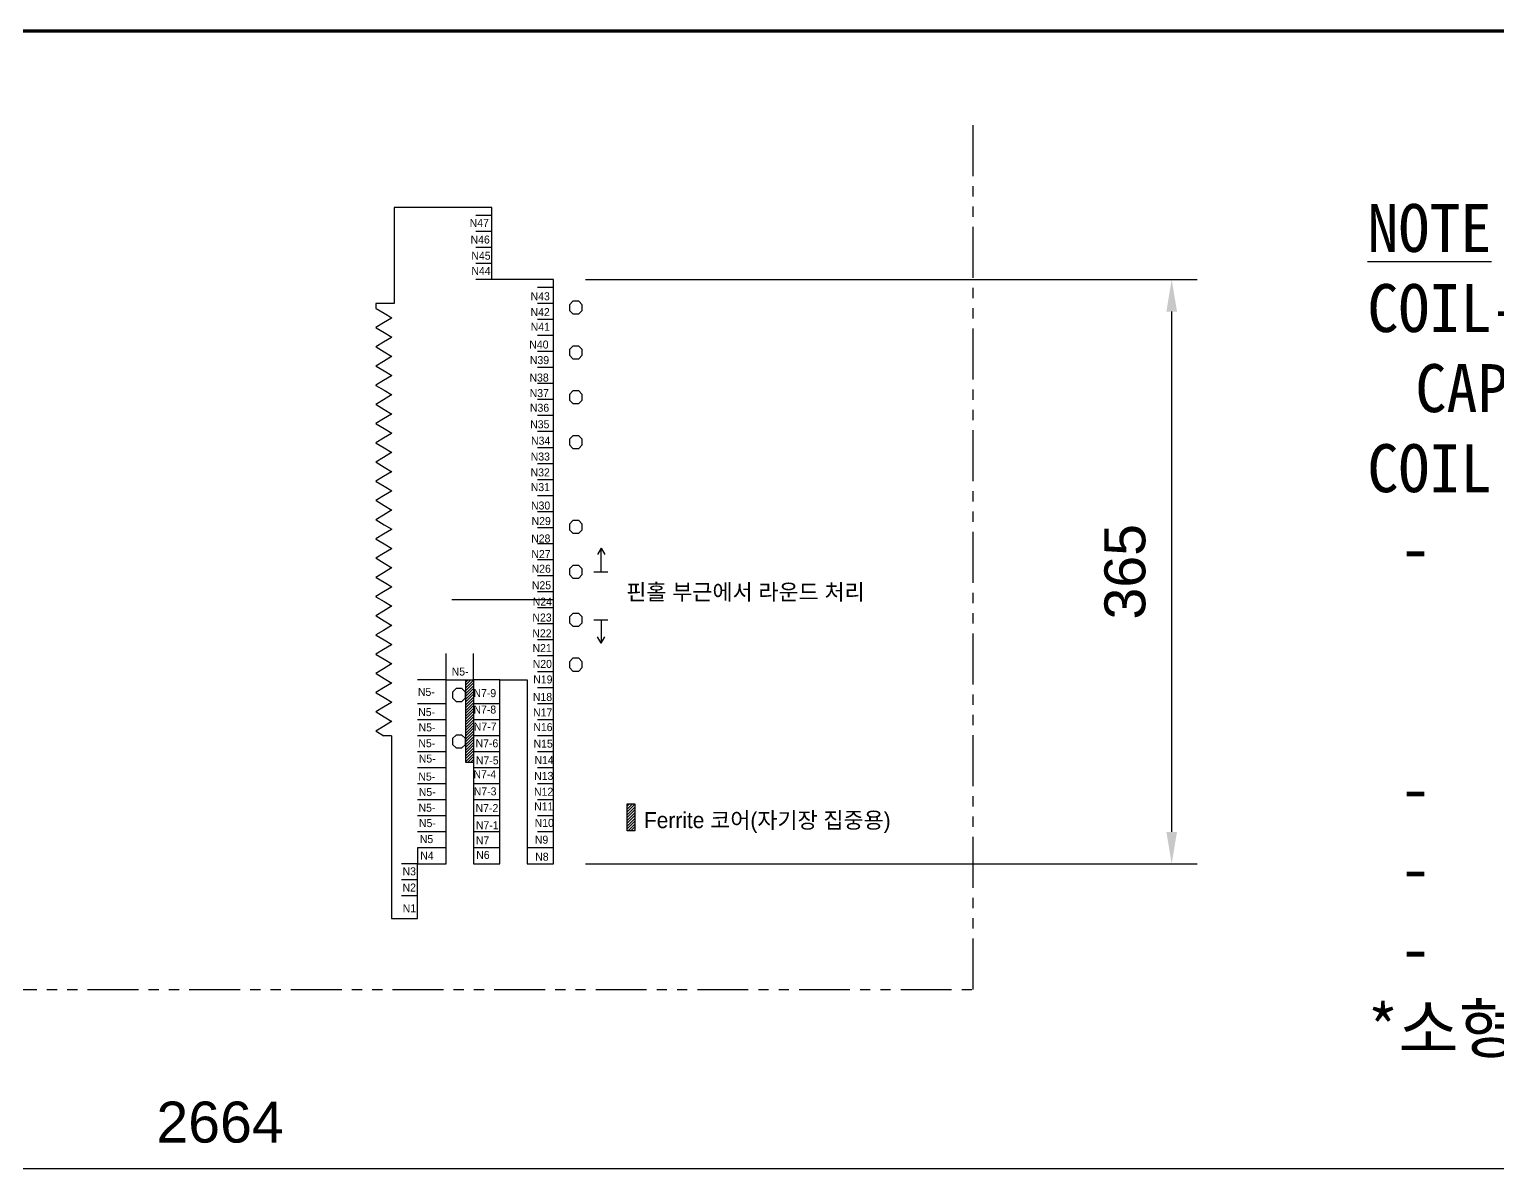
# Model space of a CAD drawing. Header units: inches. Extents: x 0 to 9014, y -686 to 2693.
# Drawn here: x 6319 to 7236, y 1938 to 2652 of the extents above; entities that cross this region are included whole.
import ezdxf
from ezdxf.enums import TextEntityAlignment as Align

# ---------------------------------------------------------------- set-up
doc = ezdxf.new("R2010")
doc.units = ezdxf.units.IN
doc.header["$MEASUREMENT"] = 0
for name, pattern in [('CENTERX2', [101.6, 63.5, -12.7, 12.7, -12.7]), ('DASHEDX2', [38.1, 25.4, -12.7]), ('PHANTOM', [63.5, 31.75, -6.35, 6.35, -6.35, 6.35, -6.35])]:
    doc.linetypes.add(name, pattern=pattern)
for name, color, linetype in [('FORMAT-1', 7, 'Continuous'), ('HEAT_EXPASION_NUT_2D', 1, 'Continuous'), ('NUT3', 1, 'Continuous'), ('TXT', 2, 'Continuous')]:
    doc.layers.add(name, color=color, linetype=linetype)
doc.styles.add('HAN', font='')
doc.styles.get("Standard").update_dxf_attribs({"font": 'arial.ttf'})
doc.styles.get('HAN').set_extended_font_data('GulimChe')
doc.dimstyles.new('PS-8', dxfattribs={"dimscale": 8, "dimtxt": 3.2, "dimasz": 2.5, "dimexe": 2, "dimexo": 2.5, "dimgap": 2, "dimtad": 1, "dimtoh": 1, "dimrnd": 0.05, "dimzin": 12, "dimdsep": 46, "dimtxsty": 'Standard', "dimcen": 0, "dimclrt": 2, "dimazin": 3, "dimtfac": 1, "dimtofl": 0, "dimtmove": 0, "dimatfit": 3, "dimfxl": 0.18, "dimtolj": 1, "dimtzin": 0, "dimarcsym": 0})

# ---------------------------------------------------------------- blocks, each defined once
blk = doc.blocks.new('format-0')
at = {"layer": 'FORMAT-1', "color": 7, "const_width": 0.7}
blk.add_lwpolyline([(34, 14), (34, 834), (1204, 834), (1204, 14)], close=True, dxfattribs=at)
at = {"style": 'HAN'}
for tag, height, p in [('MODEL-NAME', 4.5, (1161.39, 53.79)), ('SCALE', 4.05, (1063.46, 45.94)), ('PART-NAME', 4.5, (1161.39, 45.94)), ('DWG-NO', 4.5, (1161.39, 38.02)), ('DRA-BY', 4.5, (973.33, 35.66)), ('CH-BY', 4.5, (998.06, 35.66)), ('APP-BY', 4.5, (1022.8, 35.66)), ('관련업체명', 4.5, (1085.32, 20.54)), ('DRA-DATE', 3.75, (973.33, 17.71)), ('CH-DATE', 3.75, (998.06, 17.71)), ('APP-DATE', 3.75, (1022.8, 17.71))]:
    blk.add_attdef(tag, text='', height=height, dxfattribs=at).set_placement(p, align=Align.MIDDLE_CENTER)
blk = doc.blocks.new('*D67')
at = {"color": 0, "lineweight": -2, "transparency": 16777216}
for p, q in [((6666.26, 2495.99), (7048.52, 2495.99)), ((7032.52, 2150.99), (7032.52, 2475.99)), ((6666.26, 2130.99), (7048.52, 2130.99))]:
    blk.add_line(p, q, dxfattribs=at)
at = {"color": 0, "transparency": 16777216}
for points in [[(7029.18, 2475.99), (7035.85, 2475.99), (7032.52, 2495.99)], [(7029.18, 2150.99), (7035.85, 2150.99), (7032.52, 2130.99)]]:
    blk.add_solid(points, dxfattribs=at)
at = {"layer": 'Defpoints', "color": 0, "transparency": 16777216}
for p in [(6646.26, 2495.99), (7032.52, 2495.99), (6646.26, 2130.99)]:
    blk.add_point(p, dxfattribs=at)
at = {"color": 2, "transparency": 16777216, "insert": (7003.44, 2313.49), "char_height": 25.6, "attachment_point": 5, "rotation": 90}
blk.add_mtext('\\A1;365', dxfattribs=at)
blk = doc.blocks.new('*D69')
at = {"color": 0, "lineweight": -2, "transparency": 16777216}
for p, q in [((5105.94, 1694.19), (5105.94, 1956.49)), ((7769.94, 1694.19), (7769.94, 1956.49)), ((7749.94, 1940.49), (5125.94, 1940.49))]:
    blk.add_line(p, q, dxfattribs=at)
at = {"color": 0, "transparency": 16777216}
for points in [[(5125.94, 1943.83), (5125.94, 1937.16), (5105.94, 1940.49)], [(7749.94, 1943.83), (7749.94, 1937.16), (7769.94, 1940.49)]]:
    blk.add_solid(points, dxfattribs=at)
at = {"layer": 'Defpoints', "color": 0, "transparency": 16777216}
for p in [(5105.94, 1940.49), (5105.94, 1674.19), (7769.94, 1674.19)]:
    blk.add_point(p, dxfattribs=at)
at = {"color": 2, "transparency": 16777216, "insert": (6437.94, 1969.56), "char_height": 25.6, "attachment_point": 5}
blk.add_mtext('\\A1;2664', dxfattribs=at)

msp = doc.modelspace()

# ---------------------------------------------------------------- hatches: boundary and pattern name
h = msp.add_hatch()
h.set_pattern_fill('ANSI31', color=4, scale=10)
h.set_pattern_definition([(45, (6233.2604, 2998.2551), (-0.8838835, 0.8838835), [])])
h.paths.add_polyline_path([(6591.467, 2245.987), (6596.26, 2245.987), (6596.26, 2194.382), (6591.467, 2194.382)])
h = msp.add_hatch()
h.set_pattern_fill('ANSI31', color=4, scale=10)
h.set_pattern_definition([(45, (6334.1814, 2920.7421), (-0.8838835, 0.8838835), [])])
h.paths.add_polyline_path([(6692.388, 2168.474), (6697.181, 2168.474), (6697.181, 2151.64), (6692.388, 2151.64)])

# ---------------------------------------------------------------- linework, layer by layer
at = {"color": 6, "linetype": 'PHANTOM'}
for p, q in [((6908.513, 2052.596), (6908.513, 2594.402)), ((4767.723, 2052.596), (6908.513, 2052.596))]:
    msp.add_line(p, q, dxfattribs=at)
at = {"color": 2, "linetype": 'DASHEDX2'}
for p, q in [((6607.76, 2535.987), (6597.76, 2535.987)), ((6607.76, 2525.987), (6597.76, 2525.987)), ((6607.76, 2515.987), (6597.76, 2515.987)), ((6607.76, 2505.987), (6597.76, 2505.987)), ((6607.76, 2495.987), (6597.76, 2495.987)), ((6646.26, 2490.987), (6636.26, 2490.987)), ((6646.26, 2480.987), (6636.26, 2480.987)), ((6646.26, 2470.987), (6636.26, 2470.987)), ((6646.26, 2460.987), (6636.26, 2460.987)), ((6646.26, 2450.987), (6636.26, 2450.987)), ((6646.26, 2440.987), (6636.26, 2440.987)), ((6646.26, 2430.987), (6636.26, 2430.987)), ((6646.26, 2420.987), (6636.26, 2420.987)), ((6646.26, 2410.987), (6636.26, 2410.987)), ((6646.26, 2400.987), (6636.26, 2400.987)), ((6646.26, 2390.987), (6636.26, 2390.987)), ((6646.26, 2380.987), (6636.26, 2380.987)), ((6646.26, 2370.987), (6636.26, 2370.987)), ((6646.26, 2360.987), (6636.26, 2360.987)), ((6646.26, 2350.987), (6636.26, 2350.987)), ((6646.26, 2340.987), (6636.26, 2340.987)), ((6646.26, 2330.987), (6636.26, 2330.987)), ((6646.26, 2320.987), (6636.26, 2320.987)), ((6646.26, 2310.987), (6636.26, 2310.987)), ((6646.26, 2300.987), (6636.26, 2300.987)), ((6646.26, 2290.987), (6636.26, 2290.987)), ((6646.26, 2280.987), (6636.26, 2280.987)), ((6646.26, 2270.987), (6636.26, 2270.987)), ((6579.26, 2245.987), (6579.26, 2262.487)), ((6596.26, 2245.987), (6596.26, 2262.487)), ((6646.26, 2260.987), (6636.26, 2260.987)), ((6646.26, 2250.987), (6636.26, 2250.987)), ((6579.26, 2245.987), (6561.26, 2245.987)), ((6612.76, 2245.987), (6596.26, 2245.987)), ((6646.26, 2240.987), (6636.26, 2240.987)), ((6579.26, 2230.987), (6561.26, 2230.987)), ((6612.76, 2230.987), (6596.26, 2230.987)), ((6646.26, 2230.987), (6636.26, 2230.987)), ((6579.26, 2220.987), (6561.26, 2220.987)), ((6612.76, 2220.987), (6596.26, 2220.987)), ((6646.26, 2220.987), (6636.26, 2220.987)), ((6579.26, 2210.987), (6561.26, 2210.987)), ((6612.76, 2210.987), (6596.26, 2210.987)), ((6646.26, 2210.987), (6636.26, 2210.987)), ((6579.26, 2200.987), (6561.26, 2200.987)), ((6612.76, 2200.987), (6596.26, 2200.987)), ((6646.26, 2200.987), (6636.26, 2200.987)), ((6579.26, 2190.987), (6561.26, 2190.987)), ((6612.76, 2190.987), (6596.26, 2190.987)), ((6646.26, 2190.987), (6636.26, 2190.987)), ((6579.26, 2180.987), (6561.26, 2180.987)), ((6612.76, 2180.987), (6596.26, 2180.987)), ((6646.26, 2180.987), (6636.26, 2180.987)), ((6579.26, 2170.987), (6561.26, 2170.987)), ((6612.76, 2170.987), (6596.26, 2170.987)), ((6646.26, 2170.987), (6636.26, 2170.987)), ((6579.26, 2160.987), (6561.26, 2160.987)), ((6612.76, 2160.987), (6596.26, 2160.987)), ((6646.26, 2160.987), (6636.26, 2160.987)), ((6579.26, 2150.987), (6561.26, 2150.987)), ((6612.76, 2150.987), (6596.26, 2150.987)), ((6646.26, 2150.987), (6636.26, 2150.987)), ((6579.26, 2140.987), (6561.26, 2140.987)), ((6561.26, 2140.987), (6561.26, 2130.987)), ((6612.76, 2140.987), (6596.26, 2140.987)), ((6646.26, 2140.987), (6629.76, 2140.987)), ((6561.26, 2130.987), (6551.26, 2130.987)), ((6561.26, 2120.987), (6551.26, 2120.987)), ((6561.26, 2110.987), (6551.26, 2110.987))]:
    msp.add_line(p, q, dxfattribs=at)
at = {"color": 1}
for p, q in [((6676.065, 2328.187), (6673.76, 2324.214)), ((6676.065, 2313.484), (6676.065, 2328.187)), ((6676.065, 2328.187), (6678.37, 2324.214)), ((6671.513, 2313.484), (6680.26, 2313.484)), ((6671.513, 2283.484), (6680.26, 2283.484)), ((6676.065, 2283.484), (6676.065, 2268.782)), ((6676.065, 2268.782), (6673.76, 2272.755)), ((6676.065, 2268.782), (6678.37, 2272.755)), ((6545.107, 2210.987), (6540.274, 2210.987)), ((6545.107, 2210.987), (6545.107, 2096.987))]:
    msp.add_line(p, q, dxfattribs=at)
at = {"color": 1, "linetype": 'CENTERX2'}
msp.add_line((6646.26, 2295.987), (6571.652, 2295.987), dxfattribs=at)
at = {"color": 4}
for points in [[(6591.467, 2245.987), (6596.26, 2245.987), (6596.26, 2194.382), (6591.467, 2194.382)], [(6692.388, 2168.474), (6697.181, 2168.474), (6697.181, 2151.64), (6692.388, 2151.64)]]:
    msp.add_lwpolyline(points, close=True, dxfattribs=at)
at = {"layer": 'HEAT_EXPASION_NUT_2D'}
msp.add_lwpolyline([(6545.107, 2096.987), (6561.26, 2096.987), (6561.26, 2130.987), (6579.26, 2130.987), (6579.26, 2245.987), (6596.26, 2245.987), (6596.26, 2130.987), (6612.76, 2130.987), (6612.76, 2245.987), (6629.76, 2245.987), (6629.76, 2130.987), (6646.26, 2130.987), (6646.26, 2495.987), (6607.76, 2495.987), (6607.76, 2540.987), (6546.76, 2540.987), (6546.76, 2480.987), (6535.26, 2480.987), (6535.26, 2477.987), (6535.42, 2477.902), (6540.434, 2474.894), (6545.254, 2471.987), (6545.125, 2471.897), (6540.12, 2468.895), (6535.275, 2465.987), (6535.394, 2465.902), (6540.407, 2462.894), (6545.251, 2459.987), (6545.094, 2459.897), (6540.09, 2456.895), (6535.263, 2453.998), (6535.384, 2453.902), (6540.397, 2450.894), (6545.251, 2447.987), (6545.107, 2447.897), (6540.103, 2444.895), (6535.264, 2441.991), (6535.423, 2441.902), (6540.436, 2438.894), (6545.254, 2435.987), (6545.125, 2435.897), (6540.12, 2432.895), (6535.277, 2429.989), (6535.379, 2429.902), (6540.392, 2426.894), (6545.258, 2423.987), (6545.079, 2423.897), (6540.075, 2420.895), (6535.248, 2417.998), (6535.395, 2417.902), (6540.408, 2414.894), (6545.26, 2411.987), (6545.139, 2411.897), (6540.134, 2408.895), (6535.291, 2405.989), (6535.414, 2405.902), (6540.427, 2402.894), (6545.258, 2399.987), (6545.089, 2399.897), (6540.085, 2396.895), (6535.255, 2393.996), (6535.381, 2393.902), (6540.394, 2390.894), (6545.254, 2387.987), (6545.124, 2387.897), (6540.12, 2384.895), (6535.276, 2381.988), (6535.408, 2381.902), (6540.421, 2378.894), (6545.251, 2375.987), (6545.094, 2375.897), (6540.09, 2372.895), (6535.259, 2369.996), (6535.399, 2369.902), (6540.412, 2366.894), (6545.251, 2363.987), (6545.107, 2363.897), (6540.103, 2360.895), (6535.266, 2357.993), (6535.39, 2357.902), (6540.404, 2354.894), (6545.253, 2351.987), (6545.125, 2351.897), (6540.12, 2348.895), (6535.278, 2345.989), (6535.424, 2345.902), (6540.437, 2342.894), (6545.257, 2339.987), (6545.079, 2339.897), (6540.075, 2336.895), (6535.249, 2333.998), (6535.39, 2333.902), (6540.403, 2330.894), (6545.26, 2327.987), (6545.139, 2327.897), (6540.134, 2324.895), (6535.292, 2321.989), (6535.388, 2321.902), (6540.401, 2318.894), (6545.259, 2315.987), (6545.089, 2315.897), (6540.085, 2312.895), (6535.256, 2309.997), (6535.419, 2309.902), (6540.433, 2306.894), (6545.254, 2303.987), (6545.124, 2303.897), (6540.12, 2300.895), (6535.277, 2297.989), (6535.373, 2297.902), (6540.386, 2294.894), (6545.251, 2291.987), (6545.094, 2291.897), (6540.09, 2288.895), (6535.26, 2285.996), (6535.414, 2285.902), (6540.428, 2282.894), (6545.251, 2279.987), (6545.094, 2279.897), (6540.09, 2276.894), (6535.257, 2273.995), (6535.395, 2273.902), (6540.408, 2270.894), (6545.253, 2267.987), (6545.124, 2267.897), (6540.12, 2264.895), (6535.282, 2261.992), (6535.388, 2261.902), (6540.401, 2258.894), (6545.257, 2255.987), (6545.089, 2255.897), (6540.085, 2252.895), (6535.251, 2249.994), (6535.429, 2249.902), (6540.442, 2246.894), (6545.26, 2243.987), (6545.139, 2243.897), (6540.134, 2240.895), (6535.289, 2237.988), (6535.382, 2237.902), (6540.395, 2234.894), (6545.259, 2231.987), (6545.079, 2231.897), (6540.075, 2228.895), (6535.252, 2226), (6535.396, 2225.902), (6540.409, 2222.894), (6545.255, 2219.987), (6545.125, 2219.897), (6540.12, 2216.895), (6535.276, 2213.988), (6535.416, 2213.902), (6540.274, 2210.987)], dxfattribs=at)
at = {"layer": 'NUT3', "color": 6}
for points in [[(6656.26, 2476.684), (6658.46, 2474.484), (6662.06, 2474.484), (6664.26, 2476.684), (6664.26, 2480.284), (6662.06, 2482.484), (6658.46, 2482.484), (6656.26, 2480.284), (6656.26, 2476.684)], [(6656.26, 2448.684), (6658.46, 2446.484), (6662.06, 2446.484), (6664.26, 2448.684), (6664.26, 2452.284), (6662.06, 2454.484), (6658.46, 2454.484), (6656.26, 2452.284), (6656.26, 2448.684)], [(6656.26, 2420.684), (6658.46, 2418.484), (6662.06, 2418.484), (6664.26, 2420.684), (6664.26, 2424.284), (6662.06, 2426.484), (6658.46, 2426.484), (6656.26, 2424.284), (6656.26, 2420.684)], [(6656.26, 2392.684), (6658.46, 2390.484), (6662.06, 2390.484), (6664.26, 2392.684), (6664.26, 2396.284), (6662.06, 2398.484), (6658.46, 2398.484), (6656.26, 2396.284), (6656.26, 2392.684)], [(6656.26, 2339.684), (6658.46, 2337.484), (6662.06, 2337.484), (6664.26, 2339.684), (6664.26, 2343.284), (6662.06, 2345.484), (6658.46, 2345.484), (6656.26, 2343.284), (6656.26, 2339.684)], [(6656.26, 2311.684), (6658.46, 2309.484), (6662.06, 2309.484), (6664.26, 2311.684), (6664.26, 2315.284), (6662.06, 2317.484), (6658.46, 2317.484), (6656.26, 2315.284), (6656.26, 2311.684)], [(6656.26, 2281.684), (6658.46, 2279.484), (6662.06, 2279.484), (6664.26, 2281.684), (6664.26, 2285.284), (6662.06, 2287.484), (6658.46, 2287.484), (6656.26, 2285.284), (6656.26, 2281.684)], [(6656.26, 2253.684), (6658.46, 2251.484), (6662.06, 2251.484), (6664.26, 2253.684), (6664.26, 2257.284), (6662.06, 2259.484), (6658.46, 2259.484), (6656.26, 2257.284), (6656.26, 2253.684)], [(6583.26, 2234.684), (6585.46, 2232.484), (6589.06, 2232.484), (6591.26, 2234.684), (6591.26, 2238.284), (6589.06, 2240.484), (6585.46, 2240.484), (6583.26, 2238.284), (6583.26, 2234.684)], [(6583.26, 2205.684), (6585.46, 2203.484), (6589.06, 2203.484), (6591.26, 2205.684), (6591.26, 2209.284), (6589.06, 2211.484), (6585.46, 2211.484), (6583.26, 2209.284), (6583.26, 2205.684)]]:
    msp.add_lwpolyline(points, close=True, dxfattribs=at)

# ---------------------------------------------------------------- block references
at = {"xscale": 3, "yscale": 3, "zscale": 3}
msp.add_blockref('format-0', (4570.015, 149.204), dxfattribs=at)

# ---------------------------------------------------------------- texts
at = {"attachment_point": 1}
for s, width, insert, char_height in [('{\\fGulim|b0|i0|c129|p50;N47}', 4.84371, (6593.896, 2533.847), 5), ('{\\fGulim|b0|i0|c129|p50;N46}', 4.84371, (6594.468, 2523.473), 5), ('{\\fGulim|b0|i0|c129|p50;N45}', 4.84371, (6594.983, 2513.37), 5), ('{\\fGulim|b0|i0|c129|p50;N44}', 4.84371, (6594.983, 2503.907), 5), ('{\\fGulim|b0|i0|c129|p50;N43}', 4.84371, (6631.988, 2488.047), 5), ('{\\fGulim|b0|i0|c129|p50;N42}', 4.84371, (6631.922, 2478.154), 5), ('{\\fGulim|b0|i0|c129|p50;N41}', 4.84371, (6632.02, 2468.963), 5), ('{\\fGulim|b0|i0|c129|p50;N40}', 4.84371, (6631.163, 2457.888), 5), ('{\\fGulim|b0|i0|c129|p50;N39}', 4.84371, (6631.523, 2448.183), 5), ('{\\fGulim|b0|i0|c129|p50;N38}', 4.84371, (6631.283, 2437.28), 5), ('{\\fGulim|b0|i0|c129|p50;N37}', 4.84371, (6631.403, 2427.575), 5), ('{\\fGulim|b0|i0|c129|p50;N36}', 4.84371, (6631.559, 2418.417), 5), ('{\\fGulim|b0|i0|c129|p50;N35}', 4.84371, (6631.695, 2408.097), 5), ('{\\fGulim|b0|i0|c129|p50;N34}', 4.84371, (6632.255, 2397.835), 5), ('{\\fGulim|b0|i0|c129|p50;N33}', 4.84371, (6632.055, 2387.938), 5), ('{\\fGulim|b0|i0|c129|p50;N32}', 4.84371, (6631.989, 2378.046), 5), ('{\\fGulim|b0|i0|c129|p50;N31}', 4.84371, (6632.087, 2368.855), 5), ('{\\fGulim|b0|i0|c129|p50;N30}', 4.84371, (6632.226, 2357.353), 5), ('{\\fGulim|b0|i0|c129|p50;N29}', 4.84371, (6632.586, 2347.648), 5), ('{\\fGulim|b0|i0|c129|p50;N28}', 4.84371, (6632.346, 2336.745), 5), ('{\\fGulim|b0|i0|c129|p50;N27}', 4.84371, (6632.466, 2327.039), 5), ('{\\fGulim|b0|i0|c129|p50;N26}', 4.84371, (6632.622, 2317.882), 5), ('{\\fGulim|b0|i0|c129|p50;N25}', 4.84371, (6632.758, 2307.561), 5), ('{\\fGulim|b0|i0|c129|p50;핀홀 부근에서 라운드 처리}', 193.4606, (6691.76, 2305.838), 10), ('{\\fGulim|b0|i0|c129|p50;N24}', 4.84371, (6633.318, 2297.3), 5), ('{\\fGulim|b0|i0|c129|p50;N23}', 4.84371, (6633.118, 2287.403), 5), ('{\\fGulim|b0|i0|c129|p50;N22}', 4.84371, (6633.052, 2277.51), 5), ('{\\fGulim|b0|i0|c129|p50;N21}', 4.84371, (6633.15, 2268.32), 5), ('{\\fGulim|b0|i0|c129|p50;N20}', 4.84371, (6633.296, 2258.418), 5), ('{\\fGulim|b0|i0|c129|p50;N5-}', 4.84371, (6582.649, 2253.651), 5), ('{\\fGulim|b0|i0|c129|p50;N19}', 4.84371, (6633.655, 2248.713), 5), ('{\\fGulim|b0|i0|c129|p50;N5-}', 4.84371, (6561.571, 2240.935), 5), ('{\\fGulim|b0|i0|c129|p50;N7-9}', 4.84371, (6596.26, 2240.176), 5), ('{\\fGulim|b0|i0|c129|p50;N7-8}', 4.84371, (6596.26, 2229.924), 5), ('{\\fGulim|b0|i0|c129|p50;N18}', 4.84371, (6633.415, 2237.81), 5), ('{\\fGulim|b0|i0|c129|p50;N5-}', 4.84371, (6561.764, 2228.336), 5), ('{\\fGulim|b0|i0|c129|p50;N17}', 4.84371, (6633.535, 2228.105), 5), ('{\\fGulim|b0|i0|c129|p50;N5-}', 4.84371, (6562.009, 2218.744), 5), ('{\\fGulim|b0|i0|c129|p50;N7-7}', 4.84371, (6596.471, 2219.252), 5), ('{\\fGulim|b0|i0|c129|p50;N16}', 4.84371, (6633.691, 2218.947), 5), ('{\\fGulim|b0|i0|c129|p50;N5-}', 4.84371, (6561.869, 2208.889), 5), ('{\\fGulim|b0|i0|c129|p50;N7-6}', 4.84371, (6597.618, 2208.822), 5), ('{\\fGulim|b0|i0|c129|p50;N15}', 4.84371, (6633.828, 2208.627), 5), ('{\\fGulim|b0|i0|c129|p50;N5-}', 4.84371, (6562.114, 2199.296), 5), ('{\\fGulim|b0|i0|c129|p50;N7-5}', 4.84371, (6597.829, 2198.15), 5), ('{\\fGulim|b0|i0|c129|p50;N14}', 4.84371, (6634.388, 2198.365), 5), ('{\\fGulim|b0|i0|c129|p50;N5-}', 4.84371, (6561.869, 2188.025), 5), ('{\\fGulim|b0|i0|c129|p50;N7-4}', 4.84371, (6596.26, 2189.475), 5), ('{\\fGulim|b0|i0|c129|p50;N13}', 4.84371, (6634.187, 2188.468), 5), ('{\\fGulim|b0|i0|c129|p50;N5-}', 4.84371, (6562.114, 2178.433), 5), ('{\\fGulim|b0|i0|c129|p50;N7-3}', 4.84371, (6596.471, 2178.803), 5), ('{\\fGulim|b0|i0|c129|p50;N12}', 4.84371, (6634.122, 2178.575), 5), ('{\\fGulim|b0|i0|c129|p50;N5-}', 4.84371, (6561.974, 2168.577), 5), ('{\\fGulim|b0|i0|c129|p50;N7-2}', 4.84371, (6597.618, 2168.372), 5), ('{\\fGulim|b0|i0|c129|p50;N11}', 4.84371, (6634.219, 2169.385), 5), ('{\\fGulim|b0|i0|c129|p50;N5-}', 4.84371, (6562.219, 2158.985), 5), ('{\\fGulim|b0|i0|c129|p50;N7-1}', 4.84371, (6597.829, 2157.701), 5), ('{\\fGulim|b0|i0|c129|p50;N10}', 4.84371, (6634.505, 2159.116), 5), ('{\\fGulim|b0|i0|c129|p50;Ferrite 코어(자기장 집중용)}', 193.4606, (6702.76, 2163.338), 10), ('{\\fGulim|b0|i0|c129|p50;N5}', 4.84371, (6562.742, 2149.026), 5), ('{\\fGulim|b0|i0|c129|p50;N7}', 4.84371, (6597.797, 2148.224), 5), ('{\\fGulim|b0|i0|c129|p50;N9}', 4.84371, (6634.647, 2148.633), 5), ('{\\fGulim|b0|i0|c129|p50;N4}', 4.84371, (6563.029, 2138.738), 5), ('{\\fGulim|b0|i0|c129|p50;N6}', 4.84371, (6597.995, 2139.124), 5), ('{\\fGulim|b0|i0|c129|p50;N8}', 4.84371, (6634.861, 2138.007), 5), ('{\\fGulim|b0|i0|c129|p50;N3}', 4.84371, (6551.968, 2128.863), 5), ('{\\fGulim|b0|i0|c129|p50;N2}', 4.84371, (6551.968, 2118.755), 5), ('{\\fGulim|b0|i0|c129|p50;N1}', 4.84371, (6552.076, 2105.762), 5)]:
    msp.add_mtext_dynamic_manual_height_columns(s, width=width, gutter_width=1, heights=[0], dxfattribs=dict(at, insert=insert, char_height=char_height))
at = {"layer": 'TXT', "ltscale": 20, "insert": (7154.78, 2543.204), "char_height": 30, "attachment_point": 1, "style": 'HAN'}
msp.add_mtext_dynamic_manual_height_columns('\\A1;{\\LNOTE\\P}COIL- CAPACITOR간의 거리 최소 2M\\P\\pi-90,l120,t120;CAP.^I- 전원장치간 거리 최소 5M\\P\\pi0,l0,tz;COIL 제작 사양\\P\\pi-90,l110.43,t110.43;-^I실리콘 편사호스 사용 \\P\\pi0,l0,tz;^I1.NUT 원주 가열 - 15mm(내경기준) * 23500mm\\P^I2.NUT 내부 공극부 - 8mm(내경기준) * 9000mm\\P\\pi-90,l110.43,t110.43;-^I내열천 및 박음처리(내열천 회색 실리콘처리)\\P-^I불연실(케블라실) 사용할 것.\\P-^INUT해체용 공구삽입 HOLE 보이게 제작할 것.\\P\\pi0,l0,tz;*소형 COIL은 외부에 SHIELD용 CORE 부착할 수 있음', width=1780.42066, gutter_width=769.295, heights=[1458.062], dxfattribs=at)

# ---------------------------------------------------------------- dimensions: what is measured, and where the dimension line sits
dim = msp.add_linear_dim(base=(7032.516, 2495.987), p1=(6646.26, 2130.987), p2=(6646.26, 2495.987), angle=90, dimstyle='PS-8')
dim.commit()
dim.dimension.update_dxf_attribs({"geometry": '*D67', "text_midpoint": (7003.436, 2313.487)})
dim = msp.add_linear_dim(base=(5105.936, 1940.494), p1=(7769.936, 1674.191), p2=(5105.936, 1674.191), dimstyle='PS-8')
dim.commit()
dim.dimension.update_dxf_attribs({"geometry": '*D69', "text_midpoint": (6437.936, 1969.565)})

doc.saveas('drawing.dxf')
